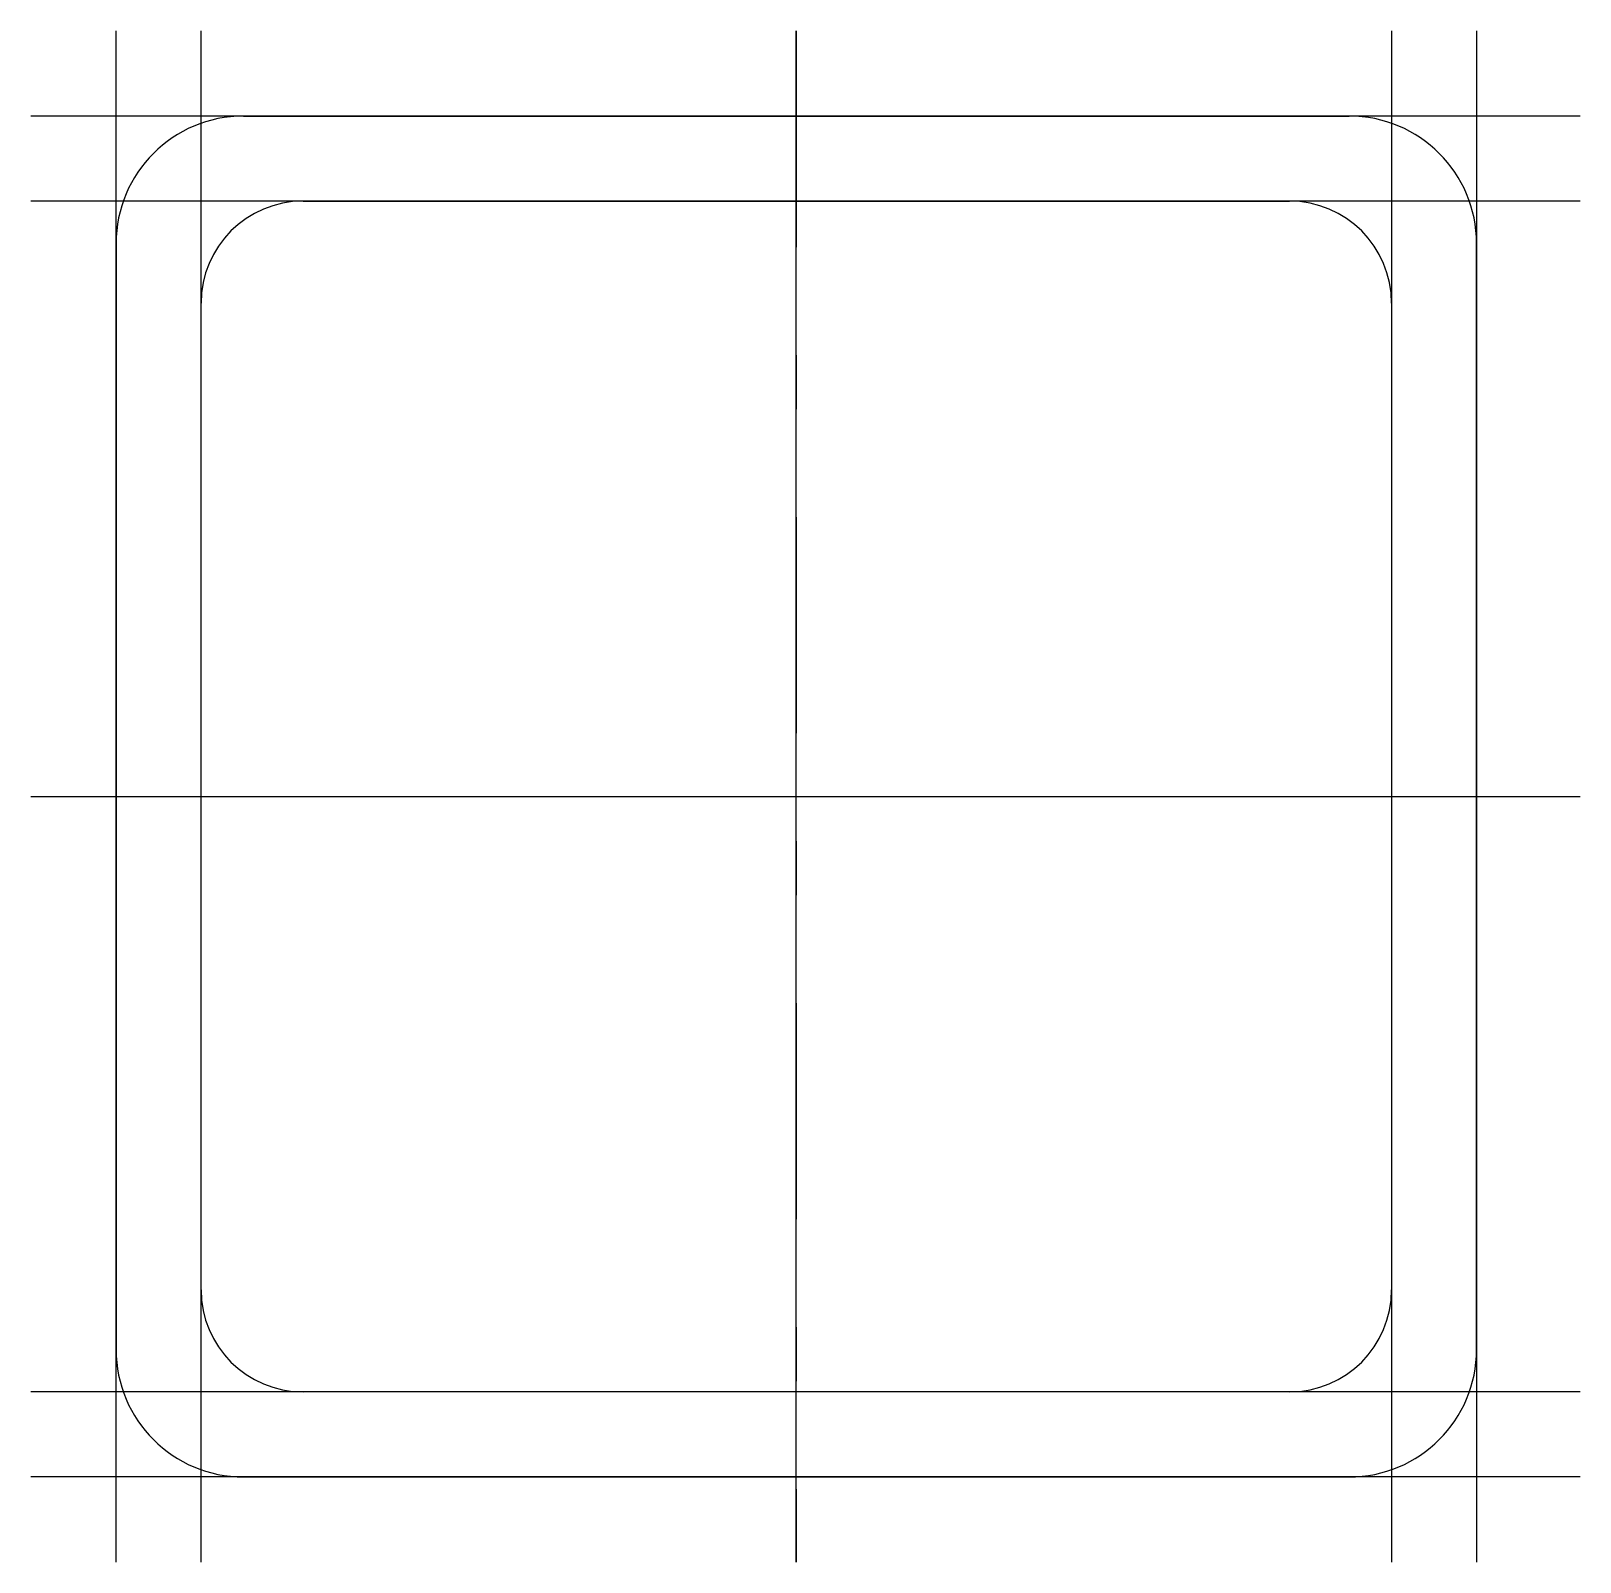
# Model space of a CAD drawing. Extents: x -45 to 46.1, y -45 to 45.
import ezdxf

# ---------------------------------------------------------------- set-up
doc = ezdxf.new("R2010")
doc.units = 0
doc.linetypes.add('CENTER', pattern=[28.575, 12.7, -6.35, 3.175, -6.35])
doc.layers.get('0').update_dxf_attribs({"linetype": 'CONTINUOUS'})

msp = doc.modelspace()

# ---------------------------------------------------------------- linework, layer by layer
at = {"linetype": 'CONTINUOUS'}
for p, q in [((-40, -45), (-40, 45)), ((-35, -45), (-35, 45)), ((0, -45), (0, 45)), ((35, 45), (35, -45)), ((40, 45), (40, -45)), ((46.08, 40), (-45, 40)), ((32.5, 40), (-32.5, 40)), ((-32.5, 40), (32.5, 40)), ((46.08, 35), (-45, 35)), ((-29, 35), (29, 35)), ((-29, 35), (29, 35)), ((-40, 32.5), (-40, -32.5)), ((-40, -32.5), (-40, 32.5)), ((40, -32.5), (40, 32.5)), ((40, 32.5), (40, -32.5)), ((-35, -29), (-35, 29)), ((-35, -29), (-35, 29)), ((35, 29), (35, -29)), ((35, 29), (35, -29)), ((-45, 0), (46.08, 0)), ((46.08, -35), (-45, -35)), ((29, -35), (-29, -35)), ((29, -35), (-29, -35)), ((46.08, -40), (-45, -40)), ((-32.5, -40), (32.5, -40)), ((32.5, -40), (-32.5, -40))]:
    msp.add_line(p, q, dxfattribs=at)
at = {"linetype": 'CENTER'}
for p, q in [((0, 45), (0, -45)), ((-45, 0), (46.08, 0))]:
    msp.add_line(p, q, dxfattribs=at)
at = {"linetype": 'CONTINUOUS'}
for centre, radius, start, end in [((-32.5, 32.5), 7.5, 90, 180), ((-32.5, 32.5), 7.5, 90, 180), ((32.5, 32.5), 7.5, 0, 90), ((32.5, 32.5), 7.5, 0, 90), ((-29, 29), 6, 90, 180), ((-29, 29), 6, 90, 180), ((29, 29), 6, 0, 90), ((29, 29), 6, 0, 90), ((-29, -29), 6, 180, 270), ((-29, -29), 6, 180, 270), ((29, -29), 6, 270, 0), ((29, -29), 6, 270, 0), ((-32.5, -32.5), 7.5, 180, 270), ((-32.5, -32.5), 7.5, 180, 270), ((32.5, -32.5), 7.5, 270, 0), ((32.5, -32.5), 7.5, 270, 0)]:
    msp.add_arc(centre, radius, start, end, dxfattribs=at)

doc.saveas('drawing.dxf')
